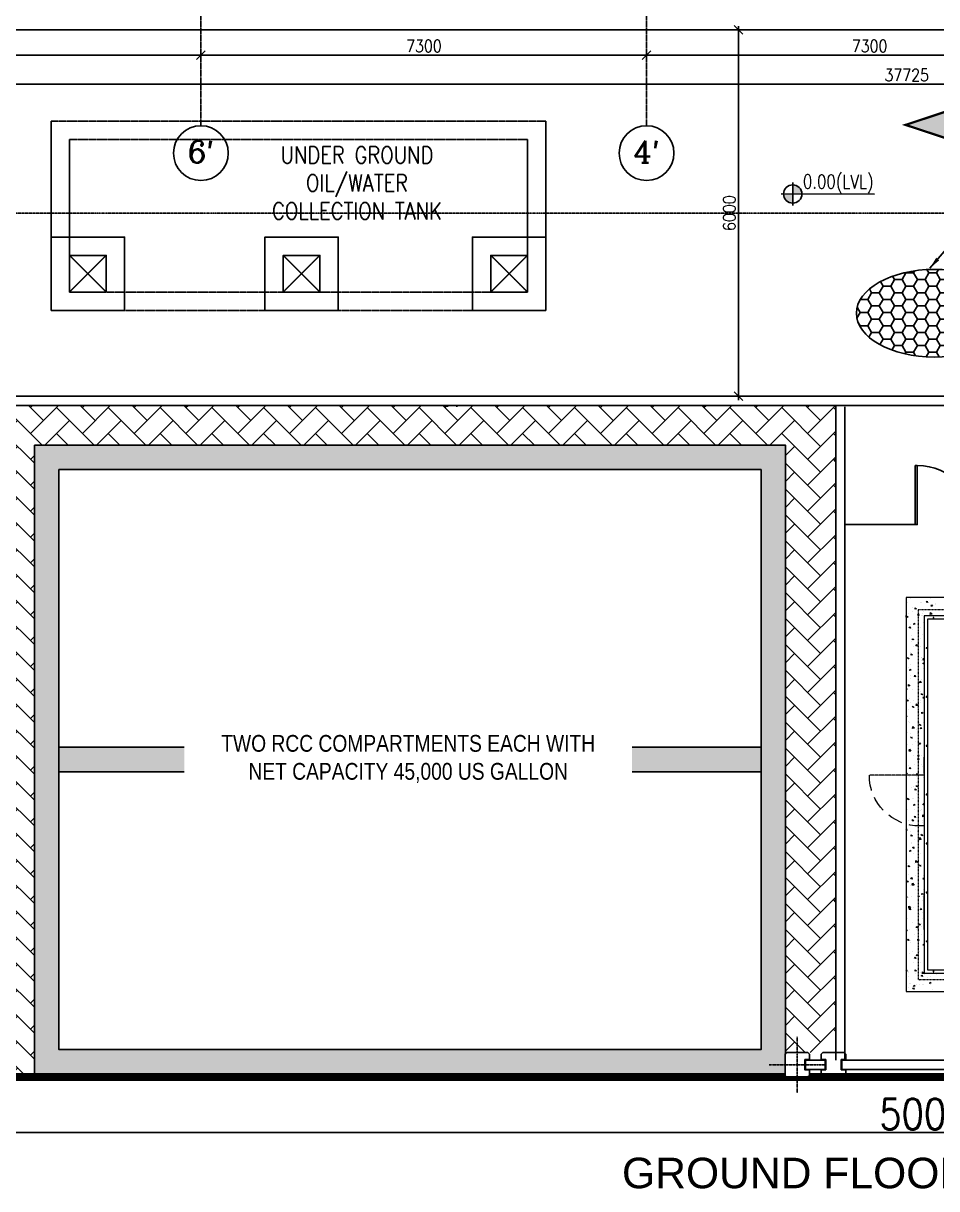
# Model space of a CAD drawing. Header units: metres. Extents: x 841183 to 1048542, y 259326 to 317714.
# Drawn here: x 930765 to 945726, y 260154 to 279243 of the extents above; entities that cross this region are included whole.
import ezdxf
from ezdxf.enums import TextEntityAlignment as Align

# ---------------------------------------------------------------- set-up
doc = ezdxf.new("R2010")
doc.units = ezdxf.units.M
doc.set_wipeout_variables(frame=1)
doc.header["$PDMODE"] = 34
for name, pattern in [('CENTER', [2, 1.25, -0.25, 0.25, -0.25]), ('HIDDEN', [0.375, 0.25, -0.125]), ('HIDDEN2', [0.1875, 0.125, -0.0625]), ('PDF_IMPORT', [1, 0.8, -0.2]), ('VILLA AXIS$0$CENTER', [2, 1.25, -0.25, 0.25, -0.25])]:
    doc.linetypes.add(name, pattern=pattern)
for name, color, linetype, transparency in [('A-AXIS DIMENSION', 252, 'Continuous', 0.6), ('A-AXIS MARKER', 253, 'Continuous', 0.6), ('A-AXIS TEXT', 252, 'Continuous', 0.6), ('A-DOOR', 252, 'Continuous', 0.6), ('A-REFLECT DOWN', 252, 'Continuous', 0.6), ('G-PAVEMENT', 252, 'Continuous', 0.6)]:
    doc.layers.add(name, color=color, linetype=linetype, transparency=transparency)
for name, color, linetype in [('A-AXIS LINE', 253, 'Continuous'), ('A-LEVEL', 252, 'Continuous'), ('A-RAILING', 252, 'Continuous'), ('A-TEXT', 252, 'Continuous'), ('A-WALL-1', 252, 'Continuous'), ('F-PLOT LIMITS - Zoom', 1, 'Continuous'), ('G-GRID', 252, 'CENTER'), ('G-LEADER', 252, 'Continuous'), ('G-LVL', 252, 'Continuous'), ('G-STAIR', 3, 'Continuous'), ('PAMCAD-PROJECTION', 7, 'Continuous'), ('PDF_Geometry', 7, 'Continuous'), ('PRE CAST WALL', 252, 'Continuous'), ('TAG', 7, 'Continuous'), ('TIP - DOOR2', 252, 'Continuous'), ('TIP - FENCE', 2, 'Continuous'), ('TIP - G - PAVEMENT', 9, 'Continuous'), ('wall', 4, 'Continuous'), ('XREF - OEL ZMCPRY1$0$A-WALL-1', 111, 'Continuous')]:
    doc.layers.add(name, color=color, linetype=linetype)
doc.styles.add('ARIAL', font='arial.ttf', dxfattribs={"height": 1})
doc.styles.add('ISOCP3', font='isocp3.shx')
doc.styles.add('romans', font='romans.shx', dxfattribs={"width": 0.85})
doc.styles.get("Standard").update_dxf_attribs({"font": 'ARIALN.TTF'})
doc.styles.add('VILLA AXIS$0$U SHAPE AXIS$0$AXES$0$COMP', font='complex')
doc.linetypes.add('FENCELINE2', pattern='A,0.25,-0.1,[132,ltypeshp.shx,S=0.1,R=0,X=-0.1,Y=0],-0.1,1', length=1.45)
doc.dimstyles.new('DIM-100', dxfattribs={"dimtxt": 200, "dimasz": 100, "dimexe": 50, "dimexo": 75, "dimgap": 50, "dimtad": 1, "dimdec": 0, "dimrnd": 5, "dimzin": 9, "dimdsep": 46, "dimtxsty": 'romans', "dimblk1": 'D-oblique', "dimblk2": 'D-oblique', "dimsah": 1, "dimcen": 100, "dimdle": 100, "dimclrd": 256, "dimclre": 256, "dimclrt": 131, "dimadec": 0, "dimazin": 0, "dimtfac": 1, "dimtdec": 0, "dimtofl": 0, "dimtmove": 2, "dimatfit": 3, "dimldrblk": 'OBLIQUE', "dimfxl": 100, "dimfxlon": 1, "dimtfillclr": 256, "dimtolj": 1, "dimtzin": 0, "dimarcsym": 0})
doc.dimstyles.new('LEADER-100', dxfattribs={"dimtxt": 225, "dimasz": 200, "dimexe": 100, "dimexo": 100, "dimgap": 50, "dimtad": 1, "dimdec": 0, "dimzin": 0, "dimdsep": 46, "dimtxsty": 'ISOCP3', "dimcen": 100, "dimdle": 100, "dimclrd": 256, "dimclre": 256, "dimclrt": 3, "dimadec": 0, "dimazin": 0, "dimtfac": 1, "dimtdec": 0, "dimtofl": 0, "dimtmove": 2, "dimatfit": 3, "dimfxl": 1, "dimtolj": 1, "dimtzin": 0, "dimarcsym": 0})

# ---------------------------------------------------------------- blocks, each defined once
blk = doc.blocks.new('A$C140F520F')
at = {"layer": 'TIP - DOOR2'}
for points in [[(-1670, 5007), (-1670, 4907), (1156, 4907, -0.015763), (1156, 5007)], [(-1670, -843), (-1670, -743), (1156, -743, 0.015763), (1156, -843)]]:
    blk.add_lwpolyline(points, format="xyb", close=True, dxfattribs=at)
for centre, start, end in [((-1670, 4907), 270, 0), ((-1670, -743), 0, 90)]:
    blk.add_arc(centre, 2825, start, end, dxfattribs=at)
blk = doc.blocks.new('arrow')
h = blk.add_hatch(color=252)
h.dxf.hatch_style = 1
h.paths.add_polyline_path([(0, 3066), (-359, 1983), (359, 1983)])
at = {"layer": 'A-AXIS DIMENSION', "color": 252, "const_width": 50}
blk.add_lwpolyline([(359, 1983), (0, 3066), (-359, 1983)], close=True, dxfattribs=at)
blk.add_lwpolyline([(0, 1983), (0, 0)], dxfattribs=at)
blk = doc.blocks.new('D-oblique')
for p, q in [((0, -1), (0, 1)), ((-1, 0), (0.647, 0)), ((-0.707, -0.707), (0.707, 0.707))]:
    blk.add_line(p, q)
blk = doc.blocks.new('*D285')
at = {"layer": 'A-AXIS DIMENSION', "lineweight": -2, "transparency": 16777216}
for p, q in [((-43400, -50508), (-43400, -50808)), ((6600, -50508), (6600, -50808)), ((-43150, -50608), (6350, -50608))]:
    blk.add_line(p, q, dxfattribs=at)
at = {"layer": 'Defpoints', "color": 0, "transparency": 16777216}
for p in [(-43400, -49750), (6600, -49750), (6600, -50608)]:
    blk.add_point(p, dxfattribs=at)
at = {"layer": 'A-AXIS DIMENSION', "lineweight": -2, "transparency": 16777216, "xscale": 250, "yscale": 250, "zscale": 250, "rotation": 180}
blk.add_blockref('D-oblique', (-43400, -50608), dxfattribs=at)
at = {"layer": 'A-AXIS DIMENSION', "lineweight": -2, "transparency": 16777216, "xscale": 250, "yscale": 250, "zscale": 250}
blk.add_blockref('D-oblique', (6600, -50608), dxfattribs=at)
at = {"layer": 'A-AXIS DIMENSION', "color": 252, "transparency": 16777216, "insert": (-18400, -50308), "char_height": 500, "attachment_point": 5, "style": 'romans'}
blk.add_mtext('\\A1;50000', dxfattribs=at)
blk = doc.blocks.new('_OBLIQUE')
at = {"color": 0, "linetype": 'ByBlock'}
blk.add_line((-0.5, -0.5), (0.5, 0.5), dxfattribs=at)
blk = doc.blocks.new('CAP-2')
at = {"layer": 'PDF_Geometry', "color": 252, "lineweight": 18}
for points in [[(4250, 1200), (4250, 7650), (1650, 7650), (1650, 1200)], [(1822, 7466), (1800, 7463), (1800, 7481)], [(2003, 7569), (1984, 7575), (1997, 7594)], [(2084, 7513), (2062, 7510), (2066, 7531)], [(1862, 7360), (1850, 7363), (1844, 7366), (1850, 7378), (1853, 7385)], [(1950, 7350), (1950, 1500), (3950, 1500), (3950, 7350)], [(3894, 1553), (3894, 7297), (2003, 7297), (2003, 1553)], [(2047, 7375), (2053, 7406), (2081, 7381)], [(1722, 7150), (1703, 7156), (1712, 7175)], [(1800, 7216), (1778, 7210), (1781, 7231)], [(1778, 6963), (1756, 6960), (1756, 6978)], [(1834, 6856), (1812, 6863), (1825, 6881)], [(1756, 6713), (1734, 6706), (1737, 6728)], [(1694, 6647), (1672, 6653), (1684, 6672)], [(1947, 6563), (1928, 6569), (1937, 6585)], [(1734, 6463), (1712, 6456), (1716, 6478)], [(1806, 6353), (1787, 6360), (1797, 6378)], [(1712, 6210), (1691, 6203), (1691, 6228)], [(1875, 6253), (1881, 6285), (1906, 6260)], [(1691, 5960), (1669, 5953), (1672, 5975)], [(1919, 6060), (1897, 6066), (1909, 6081)], [(1778, 5850), (1756, 5856), (1769, 5872)], [(1816, 5881), (1822, 5913), (1850, 5885)], [(1931, 5756), (1909, 5750), (1909, 5772)], [(1756, 5506), (1762, 5538), (1791, 5513)], [(1891, 5556), (1872, 5563), (1881, 5578)], [(1750, 5347), (1731, 5353), (1741, 5369)], [(1909, 5506), (1887, 5500), (1891, 5522)], [(1700, 5135), (1706, 5166), (1731, 5138)], [(1887, 5253), (1866, 5250), (1869, 5272)], [(1862, 5053), (1850, 5056), (1844, 5060), (1850, 5069), (1856, 5075)], [(1866, 5003), (1850, 5000), (1844, 4997), (1847, 5022), (1850, 5016)], [(1722, 4844), (1703, 4850), (1716, 4869)], [(1844, 4750), (1822, 4747), (1825, 4769)], [(1822, 4500), (1800, 4497), (1800, 4519)], [(1837, 4550), (1816, 4556), (1825, 4572)], [(1697, 4341), (1675, 4347), (1684, 4366)], [(1800, 4250), (1778, 4247), (1781, 4266)], [(1947, 4253), (1928, 4263), (1941, 4278)], [(1778, 3997), (1756, 3994), (1756, 4016)], [(1806, 4047), (1787, 4053), (1800, 4069)], [(1756, 3747), (1734, 3744), (1737, 3763)], [(1869, 3685), (1872, 3719), (1900, 3691)], [(1922, 3750), (1900, 3760), (1909, 3775)], [(1734, 3497), (1712, 3494), (1716, 3513)], [(1781, 3544), (1759, 3550), (1769, 3569)], [(1712, 3244), (1691, 3241), (1691, 3263)], [(1809, 3313), (1812, 3344), (1844, 3316)], [(1891, 3250), (1872, 3256), (1884, 3272)], [(1750, 3041), (1731, 3047), (1744, 3066)], [(1691, 2994), (1669, 2991), (1672, 3010)], [(1750, 2941), (1756, 2972), (1784, 2941)], [(1866, 2747), (1850, 2753), (1844, 2753), (1850, 2763), (1856, 2769)], [(1931, 2791), (1909, 2788), (1909, 2806)], [(1725, 2538), (1703, 2544), (1716, 2563)], [(1909, 2541), (1887, 2538), (1891, 2556)], [(1887, 2291), (1866, 2285), (1869, 2306)], [(1837, 2244), (1816, 2250), (1828, 2269)], [(1697, 2035), (1675, 2041), (1687, 2060)], [(1866, 2038), (1850, 2035), (1844, 2035), (1844, 2056), (1850, 2053)], [(1950, 1950), (1928, 1956), (1941, 1972)], [(1809, 1741), (1787, 1747), (1800, 1766)], [(1844, 1788), (1822, 1785), (1825, 1803)], [(1822, 1538), (1800, 1531), (1800, 1553)], [(1922, 1447), (1900, 1453), (1912, 1469)], [(1919, 1491), (1922, 1522), (1953, 1494)], [(2062, 1335), (2041, 1328), (2044, 1350)], [(1781, 1238), (1759, 1244), (1772, 1263)], [(1800, 1288), (1778, 1281), (1781, 1303)]]:
    blk.add_lwpolyline(points, close=True, dxfattribs=at)
for points in [[(1728, 7638), (1728, 7638)], [(1962, 7650), (1962, 7650)], [(2047, 7638), (2047, 7638)], [(1669, 7578), (1669, 7578)], [(1762, 7497), (1762, 7497)], [(1887, 7566), (1887, 7566)], [(1900, 7569), (1900, 7569)], [(1997, 7447), (1997, 7447)], [(2016, 7566), (2016, 7566)], [(2062, 7503), (2062, 7503)], [(2131, 7544), (2131, 7544)], [(2134, 7560), (2134, 7560)], [(1650, 7331), (1653, 7360), (1684, 7331), (1650, 7328)], [(1694, 7394), (1694, 7394)], [(1762, 7431), (1762, 7431)], [(1897, 7350), (1897, 7350)], [(1922, 7363), (1922, 7363)], [(1928, 7388), (1928, 7388)], [(1941, 7425), (1941, 7425)], [(2044, 7381), (2044, 7381)], [(2122, 7356), (2122, 7356)], [(1719, 7216), (1719, 7216)], [(1750, 7122), (1750, 7122)], [(1800, 7228), (1800, 7228)], [(1834, 7210), (1834, 7210)], [(1887, 7166), (1887, 7166)], [(1934, 7241), (1934, 7241)], [(1741, 7038), (1741, 7038)], [(1741, 6935), (1741, 6935)], [(1856, 7035), (1856, 7035)], [(1881, 6978), (1881, 6978)], [(1928, 7053), (1928, 7053)], [(1659, 6835), (1659, 6835)], [(1731, 6750), (1731, 6750)], [(1769, 6856), (1769, 6856)], [(1884, 6853), (1884, 6853)], [(1697, 6631), (1697, 6631)], [(1697, 6503), (1697, 6503)], [(1725, 6560), (1725, 6560)], [(1862, 6603), (1862, 6603)], [(1903, 6616), (1903, 6616)], [(1909, 6678), (1909, 6678)], [(1909, 6672), (1909, 6672)], [(1950, 6631), (1931, 6628), (1937, 6660), (1950, 6647)], [(1931, 6497), (1931, 6497)], [(1719, 6375), (1719, 6375)], [(1725, 6322), (1725, 6322)], [(1841, 6319), (1841, 6319)], [(1897, 6303), (1897, 6303)], [(1650, 6160), (1656, 6169), (1666, 6144), (1650, 6150)], [(1709, 6188), (1709, 6188)], [(1750, 6144), (1750, 6144)], [(1866, 6138), (1866, 6138)], [(1887, 6119), (1887, 6119)], [(1703, 6003), (1703, 6003)], [(1725, 5935), (1725, 5935)], [(1772, 5966), (1772, 5966)], [(1841, 6044), (1841, 6044)], [(1881, 5931), (1881, 5931)], [(1887, 5963), (1887, 5963)], [(1950, 6006), (1931, 6003), (1934, 6025), (1950, 6010)], [(1694, 5813), (1694, 5813)], [(1831, 5856), (1831, 5856)], [(1872, 5744), (1872, 5744)], [(1916, 5781), (1916, 5781)], [(1650, 5722), (1669, 5706), (1650, 5703)], [(1684, 5628), (1684, 5628)], [(1706, 5610), (1706, 5610)], [(1862, 5556), (1862, 5556)], [(1872, 5610), (1872, 5610)], [(1937, 5600), (1937, 5600)], [(1678, 5441), (1678, 5441)], [(1728, 5431), (1728, 5431)], [(1819, 5485), (1819, 5485)], [(1844, 5428), (1844, 5428)], [(1856, 5369), (1856, 5369)], [(1672, 5253), (1672, 5253)], [(1753, 5250), (1753, 5250)], [(1809, 5297), (1809, 5297)], [(1872, 5247), (1872, 5247)], [(1662, 5066), (1662, 5066)], [(1778, 5069), (1778, 5069)], [(1841, 4997), (1841, 4997)], [(1897, 5066), (1897, 5066)], [(1950, 4772), (1950, 5035)], [(1650, 4788), (1675, 4763), (1650, 4763)], [(1684, 4897), (1684, 4897)], [(1775, 4778), (1775, 4778)], [(1794, 4922), (1794, 4922)], [(1897, 4913), (1897, 4913)], [(1916, 4891), (1916, 4891)], [(1087, 4491), (1084, 4500), (1062, 4578), (1053, 4660), (1050, 4741)], [(1709, 4716), (1709, 4716)], [(1825, 4622), (1825, 4622)], [(1828, 4713), (1828, 4713)], [(1934, 4710), (1934, 4710)], [(1944, 4710), (1944, 4710)], [(1734, 4538), (1734, 4538)], [(1775, 4550), (1775, 4550)], [(1812, 4575), (1812, 4575)], [(1816, 4438), (1816, 4438)], [(1853, 4531), (1853, 4531)], [(1275, 4169), (1234, 4216), (1187, 4278), (1147, 4350), (1134, 4375)], [(1756, 4360), (1756, 4360)], [(1769, 4363), (1769, 4363)], [(1847, 4372), (1847, 4372)], [(1875, 4356), (1875, 4356)], [(1584, 3963), (1559, 3972), (1487, 4010), (1416, 4050), (1369, 4088)], [(1672, 4181), (1672, 4181)], [(1784, 4178), (1784, 4178)], [(1800, 4063), (1800, 4063)], [(1881, 4169), (1881, 4169)], [(1900, 4175), (1900, 4175)], [(1950, 4063), (1925, 4060), (1928, 4091), (1950, 4072)], [(1650, 3850), (1659, 3863), (1666, 3838), (1650, 3844)], [(1691, 4003), (1691, 4003)], [(1959, 3910), (1875, 3910), (1794, 3913), (1716, 3925), (1703, 3928)], [(1716, 3825), (1716, 3825)], [(1753, 3991), (1753, 3991)], [(1831, 3822), (1831, 3822)], [(1916, 3963), (1916, 3963)], [(1925, 3994), (1925, 3994)], [(1947, 3819), (1947, 3819)], [(1741, 3644), (1741, 3644)], [(1784, 3691), (1784, 3691)], [(1856, 3641), (1856, 3641)], [(1737, 3616), (1737, 3616)], [(1766, 3463), (1766, 3463)], [(1881, 3460), (1881, 3460)], [(1672, 3291), (1672, 3291)], [(1787, 3288), (1787, 3288)], [(1903, 3285), (1903, 3285)], [(1947, 3247), (1947, 3247)], [(1697, 3110), (1697, 3110)], [(1722, 3241), (1722, 3241)], [(1812, 3106), (1812, 3106)], [(1931, 3100), (1931, 3100)], [(1950, 3041), (1931, 3041), (1934, 3060), (1950, 3047)], [(1941, 3060), (1941, 3060)], [(1716, 3053), (1716, 3053)], [(1722, 2928), (1722, 2928)], [(1806, 2872), (1806, 2872)], [(1837, 2925), (1837, 2925)], [(1931, 2875), (1931, 2875)], [(1650, 2760), (1669, 2744), (1650, 2741)], [(1684, 2741), (1684, 2741)], [(1744, 2753), (1744, 2753)], [(1862, 2747), (1862, 2747)], [(1916, 2753), (1916, 2753)], [(1922, 2685), (1922, 2685)], [(1950, 2219), (1950, 2769)], [(1700, 2597), (1725, 2569), (1694, 2566), (1697, 2597)], [(1719, 2535), (1719, 2535)], [(1772, 2572), (1772, 2572)], [(1887, 2569), (1887, 2569)], [(1916, 2500), (1916, 2500)], [(1678, 2397), (1678, 2397)], [(1753, 2331), (1753, 2331)], [(1875, 2463), (1875, 2463)], [(1909, 2313), (1909, 2313)], [(1912, 2388), (1912, 2388)], [(1650, 2213), (1669, 2194), (1650, 2194)], [(1703, 2219), (1703, 2219)], [(1787, 2125), (1787, 2125)], [(1819, 2213), (1819, 2213)], [(1900, 2125), (1900, 2125)], [(1909, 2260), (1909, 2260)], [(1934, 2210), (1934, 2210)], [(1666, 1935), (1666, 1935)], [(1716, 2006), (1716, 2006)], [(1728, 2038), (1728, 2038)], [(1844, 2035), (1844, 2035)], [(1947, 2056), (1947, 2056)], [(1659, 1747), (1659, 1747)], [(1706, 1819), (1706, 1819)], [(1753, 1856), (1753, 1856)], [(1869, 1853), (1869, 1853)], [(1650, 1544), (1659, 1556), (1669, 1531), (1650, 1538)], [(1659, 1685), (1659, 1685)], [(1684, 1528), (1684, 1528)], [(1775, 1678), (1775, 1678)], [(1891, 1675), (1891, 1675)], [(1684, 1503), (1684, 1503)], [(1691, 1447), (1691, 1447)], [(1800, 1500), (1800, 1500)], [(1859, 1403), (1859, 1403)], [(1869, 1378), (1869, 1378)], [(1894, 1513), (1894, 1513)], [(1916, 1494), (1916, 1494)], [(2009, 1422), (2009, 1422)], [(2034, 1491), (2034, 1491)], [(2053, 1444), (2053, 1444)], [(2056, 1494), (2056, 1494)], [(2150, 1485), (2150, 1485)], [(1684, 1260), (1684, 1260)], [(1709, 1322), (1709, 1322)], [(1719, 1322), (1719, 1322)], [(1750, 1275), (1750, 1275)], [(1825, 1319), (1825, 1319)], [(1872, 1313), (1872, 1313)], [(1928, 1310), (1928, 1310)], [(1941, 1316), (1941, 1316)], [(2059, 1310), (2059, 1310)], [(2087, 1238), (2087, 1238)]]:
    blk.add_lwpolyline(points, dxfattribs=at)
at = {"layer": 'PDF_Geometry', "color": 252, "linetype": 'PDF_IMPORT', "lineweight": 18, "ltscale": 0.035}
blk.add_lwpolyline([(1850, 1397), (4050, 1397), (4050, 7450), (1850, 7450), (1850, 1397)], dxfattribs=at)
at = {"layer": 'PDF_Geometry', "color": 252, "linetype": 'PDF_IMPORT', "lineweight": 18, "ltscale": 0.133333}
blk.add_lwpolyline([(1950, 4741), (1050, 4741)], dxfattribs=at)
at = {"layer": 'PDF_Geometry', "color": 252, "lineweight": 18}
for points in [[(2100, 7325), (2097, 7325), (2094, 7322), (2094, 7319)], [(2094, 7319), (2094, 7316), (2097, 7313), (2100, 7313)], [(2106, 7319), (2106, 7322), (2103, 7325), (2100, 7325)], [(2100, 7313), (2103, 7313), (2106, 7316), (2106, 7319)], [(1984, 6831), (1981, 6831), (1978, 6828), (1978, 6825)], [(1978, 6825), (1978, 6822), (1981, 6819), (1984, 6819)], [(1991, 6825), (1991, 6828), (1987, 6831), (1984, 6831)], [(1984, 6819), (1987, 6819), (1991, 6822), (1991, 6825)], [(1984, 6031), (1981, 6031), (1978, 6028), (1978, 6022)], [(1978, 6022), (1978, 6019), (1981, 6016), (1984, 6016)], [(1991, 6022), (1991, 6028), (1987, 6031), (1984, 6031)], [(1984, 6016), (1987, 6016), (1991, 6019), (1991, 6022)], [(1984, 5228), (1981, 5228), (1978, 5225), (1978, 5222)], [(1978, 5222), (1978, 5219), (1981, 5216), (1984, 5216)], [(1991, 5222), (1991, 5225), (1987, 5228), (1984, 5228)], [(1984, 5216), (1987, 5216), (1991, 5219), (1991, 5222)], [(1984, 4431), (1981, 4431), (1978, 4428), (1978, 4422)], [(1978, 4422), (1978, 4419), (1981, 4416), (1984, 4416)], [(1991, 4422), (1991, 4428), (1987, 4431), (1984, 4431)], [(1984, 4416), (1987, 4416), (1991, 4419), (1991, 4422)], [(1984, 3628), (1981, 3628), (1978, 3625), (1978, 3622)], [(1991, 3622), (1991, 3625), (1987, 3628), (1984, 3628)], [(1978, 3622), (1978, 3619), (1981, 3616), (1984, 3616)], [(1984, 3616), (1987, 3616), (1991, 3619), (1991, 3622)], [(1984, 2831), (1981, 2831), (1978, 2828), (1978, 2822)], [(1978, 2822), (1978, 2819), (1981, 2816), (1984, 2816)], [(1991, 2822), (1991, 2828), (1987, 2831), (1984, 2831)], [(1984, 2816), (1987, 2816), (1991, 2819), (1991, 2822)], [(1984, 2028), (1981, 2028), (1978, 2025), (1978, 2022)], [(1978, 2022), (1978, 2019), (1981, 2016), (1984, 2016)], [(1991, 2022), (1991, 2025), (1987, 2028), (1984, 2028)], [(1984, 2016), (1987, 2016), (1991, 2019), (1991, 2022)], [(2100, 1535), (2097, 1535), (2094, 1531), (2094, 1528)], [(2094, 1528), (2094, 1522), (2097, 1519), (2100, 1519)], [(2106, 1528), (2106, 1531), (2103, 1535), (2100, 1535)], [(2100, 1519), (2103, 1519), (2106, 1522), (2106, 1528)]]:
    blk.add_open_spline(points, degree=3, dxfattribs=at)
blk = doc.blocks.new('A$C204f75e8')
at = {"layer": 'TAG', "color": 252, "linetype": 'HIDDEN', "ltscale": 5, "elevation": 0}
for points in [[(4999, -5762), (4999, -2662), (13099, -2662), (13099, -5762)], [(5299, -5462), (5299, -2962), (12799, -2962), (12799, -5462)]]:
    blk.add_lwpolyline(points, close=True, dxfattribs=at)
at = {"layer": 'TAG', "color": 252, "elevation": 0}
for points in [[(6199, -5762), (6199, -4562), (4999, -4562), (4999, -5762)], [(9699, -5762), (9699, -4562), (8499, -4562), (8499, -5762)], [(11899, -5762), (11899, -4562), (13099, -4562), (13099, -5762)], [(5899, -5462), (5899, -4862), (5299, -4862), (5299, -5462)], [(9399, -5462), (9399, -4862), (8799, -4862), (8799, -5462)], [(12199, -5462), (12199, -4862), (12799, -4862), (12799, -5462)]]:
    blk.add_lwpolyline(points, close=True, dxfattribs=at)
at = {"layer": 'wall', "color": 252, "linetype": 'HIDDEN', "ltscale": 5, "elevation": 0}
for points in [[(5299, -5462), (5899, -4862)], [(5299, -4862), (5899, -5462)], [(8799, -5462), (9399, -4862)], [(8799, -4862), (9399, -5462)], [(12799, -5462), (12199, -4862)], [(12799, -4862), (12199, -5462)]]:
    blk.add_lwpolyline(points, dxfattribs=at)
blk = doc.blocks.new('COLUMN-C1')
at = {"layer": 'A-WALL-1', "color": 252}
for p, q in [((923039, 204444, -68), (923064, 204469, -68)), ((923039, 204444, -68), (923039, 204094, -68)), ((923064, 204469, -68), (923154, 204469, -68)), ((923154, 204469, -68), (923154, 204394, -68)), ((923324, 204394, -68), (923324, 204469, -68)), ((923324, 204469, -68), (923414, 204469, -68)), ((923414, 204469, -68), (923439, 204444, -68)), ((923439, 204444, -68), (923439, 204094, -68)), ((923154, 204394, -68), (923324, 204394, -68)), ((923064, 204069, -68), (923039, 204094, -68)), ((923039, 204094, -68), (923064, 204069, -68)), ((923154, 204069, -68), (923064, 204069, -68)), ((923154, 204069, -68), (923154, 204144, -68)), ((923154, 204144, -68), (923324, 204144, -68)), ((923324, 204144, -68), (923324, 204069, -68)), ((923414, 204069, -68), (923324, 204069, -68)), ((923439, 204094, -68), (923414, 204069, -68))]:
    blk.add_line(p, q, dxfattribs=at)
blk = doc.blocks.new('A$C56b1935b')
at = {"layer": 'TIP - G - PAVEMENT'}
h = blk.add_hatch(color=252, dxfattribs=at)
h.dxf.hatch_style = 1
h.paths.add_polyline_path([(17719, -49715), (17719, -49725), (17654, -49725), (17654, -49800), (17644, -49800), (17644, -49715)])
h.paths.add_polyline_path([(17654, -49800), (17654, -49875), (17719, -49875), (17719, -49885), (17644, -49885), (17644, -49800)])
at = {"layer": 'A-WALL-1', "color": 252, "elevation": 26}
blk.add_lwpolyline([(17719, -49725), (17654, -49725), (17654, -49875), (17719, -49875)], dxfattribs=at)
at = {"layer": 'PRE CAST WALL', "color": 252}
blk.add_line((17978, -49725, 26), (17978, -49875, 26), dxfattribs=at)
at = {"layer": 'PRE CAST WALL', "color": 252, "elevation": 26}
blk.add_lwpolyline([(18248, -49725), (21978, -49725), (21978, -49875), (18248, -49875)], close=True, dxfattribs=at)
at = {"layer": 'PRE CAST WALL', "color": 252, "xscale": -1, "rotation": 90}
blk.add_blockref('COLUMN-C1', (222382, 873439, 136), dxfattribs=at)
at = {"color": 252}
blk.add_wipeout([(17694, -50000), (17719, -49975), (17719, -49885), (17644, -49885), (17644, -49715), (17719, -49715), (17719, -49625), (17694, -49600), (17344, -49600), (17319, -49625), (17319, -49715), (17319, -49715), (17319, -49885), (17319, -49885), (17319, -49975), (17344, -50000)], dxfattribs=at).translate(0, 0, 26).dxf.layer = 'A-WALL-1'
at = {"layer": 'A-WALL-1', "color": 252, "elevation": 26}
blk.add_lwpolyline([(17694, -49600), (17719, -49625), (17719, -49715), (17644, -49715), (17644, -49885), (17719, -49885), (17719, -49975), (17694, -50000), (17344, -50000), (17319, -49975), (17319, -49625), (17344, -49600)], close=True, dxfattribs=at)
at = {"layer": 'G-GRID', "color": 252}
for p, q in [((17519, -49340, 26), (17519, -50260, 26)), ((17059, -49800, 26), (17979, -49800, 26))]:
    blk.add_line(p, q, dxfattribs=at)
at = {"layer": 'PRE CAST WALL', "color": 252}
for p, q in [((17645, -49725, 26), (17978, -49725, 26)), ((17645, -49875, 26), (17645, -49725, 26)), ((17978, -49875, 26), (17645, -49875, 26))]:
    blk.add_line(p, q, dxfattribs=at)
blk = doc.blocks.new('*D283')
at = {"layer": 'A-AXIS DIMENSION', "lineweight": -2, "transparency": 16777216}
for p, q in [((-21537, -32550), (-21668, -32550)), ((-21618, -32650), (-21618, -38450)), ((-21537, -38550), (-21668, -38550))]:
    blk.add_line(p, q, dxfattribs=at)
at = {"layer": 'Defpoints', "color": 0, "transparency": 16777216}
for p in [(-21462, -32550, 0), (-21618, -38550), (-21462, -38550, 0)]:
    blk.add_point(p, dxfattribs=at)
at = {"layer": 'A-AXIS DIMENSION', "lineweight": -2, "transparency": 16777216, "xscale": 100, "yscale": 100, "zscale": 100}
for p, rotation in [((-21618, -32550), 90), ((-21618, -38550), 270)]:
    blk.add_blockref('D-oblique', p, dxfattribs=dict(at, rotation=rotation))
at = {"layer": 'A-AXIS DIMENSION', "transparency": 16777216, "insert": (-21768, -35550), "char_height": 200, "attachment_point": 5, "rotation": 90, "style": 'romans'}
blk.add_mtext('\\A1;6000', dxfattribs=at)
blk = doc.blocks.new('LVL')
at = {"layer": 'A-LEVEL'}
h = blk.add_hatch(color=252, dxfattribs=at)
h.paths.add_polyline_path([(0, 150), (0, 0), (150, 0, 0.414214)])
h.paths.add_polyline_path([(0, 0), (-150, 0, 0.414214), (0, -150)])
for p, q in [((-190, 0), (1339, 0)), ((0, -190), (0, 190))]:
    blk.add_line(p, q, dxfattribs=at)
blk.add_circle((0, 0), 150, dxfattribs=at)
at = {"layer": 'A-LEVEL', "color": 3, "style": 'romans', "width": 0.8}
for tag, p in [('FINISH', (200, 92)), ('CONCRETE', (208, -299))]:
    blk.add_attdef(tag, p, '', height=225, dxfattribs=at)
blk = doc.blocks.new('VILLA AXIS$0$U SHAPE AXIS$0$AXES$0$AXIS-MARK')
at = {"layer": 'A-AXIS MARKER'}
blk.add_circle((0, 0.5), 0.5, dxfattribs=at)
at = {"layer": 'A-AXIS TEXT', "color": 8, "style": 'VILLA AXIS$0$U SHAPE AXIS$0$AXES$0$COMP'}
blk.add_attdef('1', text='', height=0.4, dxfattribs=at).set_placement((0, 0.5), align=Align.MIDDLE)
blk = doc.blocks.new('*D491')
at = {"layer": 'A-AXIS DIMENSION', "lineweight": -2, "transparency": 16777216}
for p, q in [((-37926, -33814), (-37926, -33664)), ((-300, -33714), (-37826, -33714)), ((-200, -33813), (-200, -33664))]:
    blk.add_line(p, q, dxfattribs=at)
at = {"layer": 'Defpoints', "color": 0, "transparency": 16777216}
for p in [(-37926, -33714), (-200, -34161, 53), (-37926, -34261, 10)]:
    blk.add_point(p, dxfattribs=at)
at = {"layer": 'A-AXIS DIMENSION', "lineweight": -2, "transparency": 16777216, "xscale": 100, "yscale": 100, "zscale": 100, "rotation": 180}
blk.add_blockref('D-oblique', (-37926, -33714), dxfattribs=at)
at = {"layer": 'A-AXIS DIMENSION', "lineweight": -2, "transparency": 16777216, "xscale": 100, "yscale": 100, "zscale": 100}
blk.add_blockref('D-oblique', (-200, -33714), dxfattribs=at)
at = {"layer": 'A-AXIS DIMENSION', "color": 252, "transparency": 16777216, "insert": (-19063, -33564), "char_height": 200, "attachment_point": 5, "style": 'romans'}
blk.add_mtext('\\A1;37725', dxfattribs=at)
blk = doc.blocks.new('*D492')
at = {"layer": 'A-AXIS DIMENSION', "lineweight": -2, "transparency": 16777216}
for p, q in [((-37926, -33338), (-37926, -33189)), ((-30626, -33338), (-30626, -33189)), ((-30726, -33239), (-37826, -33239))]:
    blk.add_line(p, q, dxfattribs=at)
at = {"layer": 'Defpoints', "color": 0, "transparency": 16777216}
for p in [(-37926, -33239), (-30626, -33670, -53), (-37926, -33991, -53)]:
    blk.add_point(p, dxfattribs=at)
at = {"layer": 'A-AXIS DIMENSION', "lineweight": -2, "transparency": 16777216, "xscale": 100, "yscale": 100, "zscale": 100, "rotation": 180}
blk.add_blockref('D-oblique', (-37926, -33239), dxfattribs=at)
at = {"layer": 'A-AXIS DIMENSION', "lineweight": -2, "transparency": 16777216, "xscale": 100, "yscale": 100, "zscale": 100}
blk.add_blockref('D-oblique', (-30626, -33239), dxfattribs=at)
at = {"layer": 'A-AXIS DIMENSION', "color": 252, "transparency": 16777216, "insert": (-34272, -33089), "char_height": 200, "attachment_point": 5, "style": 'romans'}
blk.add_mtext('\\A1;7300', dxfattribs=at)
blk = doc.blocks.new('*D493')
at = {"layer": 'A-AXIS DIMENSION', "lineweight": -2, "transparency": 16777216}
for p, q in [((-30626, -33338), (-30626, -33189)), ((-23326, -33338), (-23326, -33189)), ((-23426, -33239), (-30526, -33239))]:
    blk.add_line(p, q, dxfattribs=at)
at = {"layer": 'Defpoints', "color": 0, "transparency": 16777216}
for p in [(-30626, -33239), (-23326, -33670, -53), (-30626, -33991, -53)]:
    blk.add_point(p, dxfattribs=at)
at = {"layer": 'A-AXIS DIMENSION', "lineweight": -2, "transparency": 16777216, "xscale": 100, "yscale": 100, "zscale": 100, "rotation": 180}
blk.add_blockref('D-oblique', (-30626, -33239), dxfattribs=at)
at = {"layer": 'A-AXIS DIMENSION', "lineweight": -2, "transparency": 16777216, "xscale": 100, "yscale": 100, "zscale": 100}
blk.add_blockref('D-oblique', (-23326, -33239), dxfattribs=at)
at = {"layer": 'A-AXIS DIMENSION', "color": 252, "transparency": 16777216, "insert": (-26972, -33089), "char_height": 200, "attachment_point": 5, "style": 'romans'}
blk.add_mtext('\\A1;7300', dxfattribs=at)
blk = doc.blocks.new('*D494')
at = {"layer": 'A-AXIS DIMENSION', "lineweight": -2, "transparency": 16777216}
for p, q in [((-23326, -33338), (-23326, -33189)), ((-16026, -33338), (-16026, -33189)), ((-16126, -33239), (-23226, -33239))]:
    blk.add_line(p, q, dxfattribs=at)
at = {"layer": 'Defpoints', "color": 0, "transparency": 16777216}
for p in [(-23326, -33239), (-16026, -33670, -53), (-23326, -33991, -53)]:
    blk.add_point(p, dxfattribs=at)
at = {"layer": 'A-AXIS DIMENSION', "lineweight": -2, "transparency": 16777216, "xscale": 100, "yscale": 100, "zscale": 100, "rotation": 180}
blk.add_blockref('D-oblique', (-23326, -33239), dxfattribs=at)
at = {"layer": 'A-AXIS DIMENSION', "lineweight": -2, "transparency": 16777216, "xscale": 100, "yscale": 100, "zscale": 100}
blk.add_blockref('D-oblique', (-16026, -33239), dxfattribs=at)
at = {"layer": 'A-AXIS DIMENSION', "color": 252, "transparency": 16777216, "insert": (-19672, -33089), "char_height": 200, "attachment_point": 5, "style": 'romans'}
blk.add_mtext('\\A1;7300', dxfattribs=at)
blk = doc.blocks.new('A$C10b3fa2f')
at = {"layer": 'PAMCAD-PROJECTION'}
h = blk.add_hatch(color=252, dxfattribs=at)
h.dxf.hatch_style = 1
h.paths.add_polyline_path([(-33150, -49650), (-20850, -49650), (-20850, -39350), (-33150, -39350)])
h.paths.add_polyline_path([(-32750, -39750), (-21250, -39750), (-21250, -49250), (-32750, -49250)], flags=16)
h = blk.add_hatch(color=252, dxfattribs=at)
h.dxf.hatch_style = 1
h.paths.add_polyline_path([(-32750, -44300), (-32750, -44700), (-21250, -44700), (-21250, -44300)])
h.paths.add_polyline_path([(-29416.9, -44023.3), (-26014.8, -44023.3), (-26014.8, -43610.8), (-29416.9, -43610.8)], flags=9)
at = {"layer": 'A-REFLECT DOWN', "color": 252}
for p, q in [((-26384.1, -38720.3, 74), (-26384.1, -38700.3, 74)), ((-26384.1, -38720.3, 74), (-26384.1, -38700.3, 74)), ((-26234.1, -38720.3, 74), (-26234.1, -38700.3, 74)), ((-26234.1, -38720.3, 74), (-26234.1, -38700.3, 74)), ((-20025, -49425, 74), (-20025, -38700.3, 74)), ((-19875, -49425, 74), (-19875, -38720.3, 74))]:
    blk.add_line(p, q, dxfattribs=at)
at = {"layer": 'A-REFLECT DOWN', "color": 252, "linetype": 'CENTER', "ltscale": 10, "elevation": 74}
blk.add_lwpolyline([(-43025, -35550.3), (-6450, -35550.3, 0.1989123), (373.6, -32723.9, 0.1989119), (3200, -25900.3), (3200, 275)], format="xyb", dxfattribs=at)
at = {"layer": 'A-REFLECT DOWN', "color": 252, "elevation": 74}
for points in [[(6200, 99.7), (6200, -25900.3, -0.414213), (-6450, -38550.3), (-43075, -38550.3)], [(6310.9, -26900, -0.3914964), (-6450, -38700.3), (-36104.6, -38700.3)]]:
    blk.add_lwpolyline(points, format="xyb", dxfattribs=at)
at = {"layer": 'F-PLOT LIMITS - Zoom', "color": 252, "linetype": 'HIDDEN2', "ltscale": 2500, "elevation": 74}
blk.add_lwpolyline([(-43400, 300, 100, 75, 0), (6600, 300, 128.5, 128.5, 0), (6600.1, -49700, 128.5, 128.5, 0), (-43400, -49700, 128.5, 128.5, 0)], format="xyseb", close=True, dxfattribs=at)
at = {"layer": 'TAG', "color": 252, "linetype": 'HIDDEN', "ltscale": 5, "elevation": 6}
for points in [[(-32876.2, -37143), (-32876.2, -34043), (-24776.2, -34043), (-24776.2, -37143)], [(-32576.2, -36843), (-32576.2, -34343), (-25076.2, -34343), (-25076.2, -36843)]]:
    blk.add_lwpolyline(points, close=True, dxfattribs=at)
at = {"layer": 'TAG', "color": 252, "elevation": 6}
for points in [[(-31676.2, -37143), (-31676.2, -35943), (-32876.2, -35943), (-32876.2, -37143)], [(-28176.2, -37143), (-28176.2, -35943), (-29376.2, -35943), (-29376.2, -37143)], [(-25976.2, -37143), (-25976.2, -35943), (-24776.2, -35943), (-24776.2, -37143)], [(-31976.2, -36843), (-31976.2, -36243), (-32576.2, -36243), (-32576.2, -36843)], [(-28476.2, -36843), (-28476.2, -36243), (-29076.2, -36243), (-29076.2, -36843)], [(-25676.2, -36843), (-25676.2, -36243), (-25076.2, -36243), (-25076.2, -36843)]]:
    blk.add_lwpolyline(points, close=True, dxfattribs=at)
at = {"layer": 'TIP - FENCE', "color": 252, "linetype": 'FENCELINE2', "ltscale": 500, "elevation": 74}
for points in [[(-19875, -40650), (-19875, -49425)], [(-19875, -40650.5), (-18690, -40650.5)]]:
    blk.add_lwpolyline(points, dxfattribs=at)
at = {"layer": 'wall', "color": 252, "linetype": 'HIDDEN', "ltscale": 5, "elevation": 6}
for points in [[(-32576.2, -36843), (-31976.2, -36243)], [(-32576.2, -36243), (-31976.2, -36843)], [(-29076.2, -36843), (-28476.2, -36243)], [(-29076.2, -36243), (-28476.2, -36843)], [(-25076.2, -36843), (-25676.2, -36243)], [(-25076.2, -36243), (-25676.2, -36843)]]:
    blk.add_lwpolyline(points, dxfattribs=at)
at = {"layer": 'XREF - OEL ZMCPRY1$0$A-WALL-1', "color": 252, "elevation": 74}
for points in [[(-33150, -39350), (-20850, -39350), (-20850, -49650), (-33150, -49650)], [(-32750, -39750), (-21250, -39750), (-21250, -49250), (-32750, -49250)]]:
    blk.add_lwpolyline(points, close=True, dxfattribs=at)
for points in [[(-32750, -44300), (-21250, -44300)], [(-32750, -44700), (-21250, -44700)]]:
    blk.add_lwpolyline(points, dxfattribs=at)
at = {"color": 252}
blk.add_blockref('CAP-2', (-20525, -49498.8, 74), dxfattribs=at)
at = {"layer": 'A-AXIS DIMENSION', "color": 252, "xscale": 0.7500000000000001, "yscale": 0.7500000000000001, "zscale": 0.7500000000000001, "rotation": 89.99988472380035}
blk.add_blockref('arrow', (-16582.3, -34104.9, 28.5), dxfattribs=at)
at = {"layer": 'A-RAILING', "color": 252}
blk.add_blockref('A$C204f75e8', (-37875.6, -31381.5, 6), dxfattribs=at)
at = {"layer": 'G-STAIR', "color": 252, "xscale": -0.341825497873492, "yscale": 0.341825497873492, "zscale": 0.341825497873492, "rotation": 270}
blk.add_blockref('A$C140F520F', (-18435.9, -40079.9, 74), dxfattribs=at)
at = {"layer": 'A-TEXT', "color": 252, "insert": (-27867.9, -35056.5, 6), "char_height": 275, "width": 4930.866, "attachment_point": 5, "rotation": 359.99988, "style": 'romans'}
blk.add_mtext('UNDER GROUND\\POIL/WATER\\PCOLLECTION TANK ', dxfattribs=at)
at = {"layer": 'A-AXIS DIMENSION', "color": 252}
dim = blk.add_linear_dim(base=(6600, -50607.8, 74), p1=(-43400, -49750, 74), p2=(6600, -49750, 74), dimstyle='DIM-100', override={"dimtxt": 500, "dimasz": 250, "dimexe": 200, "dimexo": 200, "dimrnd": 100, "dimdle": 200, "dimclrt": 252}, dxfattribs=at)
dim.commit()
dim.dimension.update_dxf_attribs({"geometry": '*D285', "text_midpoint": (-18400, -50307.8, 74)})
at = {"layer": 'A-TEXT', "color": 252, "insert": (-27029.8, -44097.6, 6), "char_height": 275, "width": 7062.393, "attachment_point": 2, "style": 'romans', "bg_fill": 3, "box_fill_scale": 1.5, "bg_fill_color": 256, "bg_fill_transparency": 0}
blk.add_mtext('{\\W0.9;TWO RCC COMPARTMENTS EACH WITH  \\PNET CAPACITY 45,000 US GALLON}', dxfattribs=at)
at = {"layer": 'A-REFLECT DOWN'}
h = blk.add_hatch(dxfattribs=at)
h.set_pattern_fill('AR-HBONE', color=252, scale=75, style=0)
h.set_pattern_definition([(45, (-915514.3, -204772.13), (0, 424.26407), [900, -300]), (135, (-915302.16, -204560), (3e-14, 424.26407), [900, -300])])
edge = h.paths.add_edge_path()
edge.add_line((-20025, -38700.3), (-35856.9, -38700.3))
edge.add_arc((-35849.9, -39450.3), 750.1, 90.53262, 179.99758)
edge.add_line((-36600, -39450.3), (-36600, -39900))
edge.add_line((-36600, -39900), (-36575, -39900))
edge.add_line((-36575, -39900), (-34625, -39900))
edge.add_line((-34625, -39900), (-34600, -39925))
edge.add_line((-34600, -39925), (-34612.5, -49687.5))
edge.add_line((-34612.5, -49687.5), (-33150, -49650))
edge.add_line((-33150, -49650), (-33150, -39350))
edge.add_line((-33150, -39350), (-20850, -39350))
edge.add_line((-20850, -39350), (-20850, -49299.6))
edge.add_line((-20850, -49299.6), (-20025, -49300))
edge.add_line((-20025, -49300), (-20025, -38700.3))
at = {"layer": 'A-AXIS DIMENSION', "color": 252}
blk.add_blockref('A$C56b1935b', (-38175.6, 300, 6), dxfattribs=at)
at = {"layer": 'G-PAVEMENT'}
h = blk.add_hatch(dxfattribs=at)
h.set_pattern_fill('HONEY', color=256, scale=1000, style=0)
h.set_pattern_definition([(0, (127909.64, 122625.49), (187.5, 108.253175), [125, -250]), (120, (127909.64, 122625.49), (-187.5, 108.253175), [125, -250]), (60, (127909.64, 122625.49), (4e-14, 216.50635), [-250, 125])])
edge = h.paths.add_edge_path()
edge.add_ellipse((-18412.8, -37189.9), major_axis=(-1276, 0), ratio=0.5625002, start_angle=0, end_angle=360)
at = {"layer": 'A-DOOR'}
blk.add_ellipse((-18412.8, -37189.9, 88.3), major_axis=(-1276, 0, 0), ratio=0.5625002, dxfattribs=at)
at = {"layer": 'A-REFLECT DOWN', "color": 252, "elevation": 73.9}
blk.add_lwpolyline([(200, -22130.8), (200, -25900.3, -0.414213), (-6450, -32550.3), (-43050, -32550.3)], format="xyb", dxfattribs=at)
at = {"layer": 'G-LVL'}
ref = blk.add_blockref('LVL', (-20730.4, -35236.8, 74), dxfattribs=dict(at, rotation=359.8667183027063))
ref.add_attrib('FINISH', '0.00(LVL)', (-20564.9, -35144.9, 74), dxfattribs={"layer": '0', "height": 225, "rotation": 359.86672, "style": 'romans', "width": 0.8})
at = {"layer": 'A-TEXT', "insert": (-27029.8, -44097.6, 6), "char_height": 275, "width": 7062.393, "attachment_point": 2, "bg_fill": 3, "box_fill_scale": 1.5, "bg_fill_color": 256, "bg_fill_transparency": 0}
blk.add_mtext('{\\C7;TWO RCC COMPARTMENTS EACH WITH  \\PNET CAPACITY 45,000 US GALLON\\H1.02217x; }', dxfattribs=at)
at = {"layer": 'A-AXIS DIMENSION'}
dim = blk.add_linear_dim(base=(-21618.2, -38550.3, 74), p1=(-21462.3, -32550.3, 74), p2=(-21462.3, -38550.3, 74), angle=90, dimstyle='DIM-100', override={"dimclrt": 256}, dxfattribs=at)
dim.commit()
dim.dimension.update_dxf_attribs({"geometry": '*D283', "text_midpoint": (-21768.2, -35550.3, 74)})
at = {"layer": 'G-LEADER'}
blk.add_leader([(-18485, -36454, 107.4), (-18147.2, -36056.4, 107.4), (-15368.4, -36056.4, 107.4)], dimstyle='LEADER-100', dxfattribs=at)
blk = doc.blocks.new('A$Cef9c9996')
at = {"layer": 'A-AXIS LINE', "linetype": 'VILLA AXIS$0$CENTER', "ltscale": 4}
for p, q in [((-30625.61537, -22363.43469, 0.00007), (-30625.61537, -34394.0789, 0.00007)), ((-23325.61537, -22363.43469, 0.00007), (-23325.61537, -34394.0789, 0.00007))]:
    blk.add_line(p, q, dxfattribs=at)
at = {"layer": 'A-REFLECT DOWN', "elevation": 47.92292}
blk.add_lwpolyline([(-0.03327, -22405.84578), (-0.05266, -26175.33856, -0.4142129731), (-6650.05266, -32825.32518), (-43250.04115, -32825.32518)], format="xyb", dxfattribs=at)
at = {"layer": 'A-AXIS TEXT'}
ref = blk.add_blockref('VILLA AXIS$0$U SHAPE AXIS$0$AXES$0$AXIS-MARK', (-30625.61537, -35291.15103, 0.00007), dxfattribs=dict(at, xscale=897.0721255241026, yscale=897.0721255241026, zscale=897.0721255241026))
ref.add_attrib('1', "6'", dxfattribs={"height": 360, "style": 'VILLA AXIS$0$U SHAPE AXIS$0$AXES$0$COMP'}).set_placement((-30625.61537, -34820.55274, 0.00007), align=Align.MIDDLE)
ref = blk.add_blockref('VILLA AXIS$0$U SHAPE AXIS$0$AXES$0$AXIS-MARK', (-23325.61537, -35291.15103, 0.00007), dxfattribs=dict(at, xscale=897.0721255241026, yscale=897.0721255241026, zscale=897.0721255241026))
ref.add_attrib('1', "4'", dxfattribs={"height": 360, "style": 'VILLA AXIS$0$U SHAPE AXIS$0$AXES$0$COMP'}).set_placement((-23325.61537, -34820.55274, 0.00007), align=Align.MIDDLE)
at = {"layer": 'A-AXIS DIMENSION'}
for base, p1, p2, picture, middle in [((-37925.61537, -33238.65888, 53.36061), (-30625.61537, -33669.50186, 0.00007), (-37925.61537, -33990.51106, 0.00007), '*D492', (-34272.28069, -33088.65888, 53.36061)), ((-30625.61537, -33238.65888, 53.36061), (-23325.61537, -33669.50186, 0.00007), (-30625.61537, -33990.51106, 0.00007), '*D493', (-26972.28069, -33088.65888, 53.36061)), ((-23325.61537, -33238.65888, 53.36061), (-16025.61537, -33669.50186, 0.00007), (-23325.61537, -33990.51106, 0.00007), '*D494', (-19672.28069, -33088.65888, 53.36061))]:
    dim = blk.add_linear_dim(base=base, p1=p1, p2=p2, dimstyle='DIM-100', override={"dimclrt": 252}, dxfattribs=at)
    dim.commit()
    dim.dimension.update_dxf_attribs({"geometry": picture, "text_midpoint": middle, "dimtype": 160})
dim = blk.add_linear_dim(base=(-37925.61537, -33713.88725, -10.47272), p1=(-200.03281, -34161.00968, 42.04148), p2=(-37925.61537, -34261.42036, 0.00007), dimstyle='DIM-100', override={"dimclrt": 252, "dimfxl": 100, "dimfxlon": 1}, dxfattribs=at)
dim.commit()
dim.dimension.update_dxf_attribs({"geometry": '*D491', "text_midpoint": (-19062.82409, -33563.88725, -10.47272)})

msp = doc.modelspace()

# ---------------------------------------------------------------- block references
at = {"layer": 'PAMCAD-PROJECTION', "color": 6}
msp.add_blockref('A$Cef9c9996', (964298.7, 311958.9, -97.8), dxfattribs=at)

# ---------------------------------------------------------------- next in the draw order: block references
at = {"color": 2}
msp.add_blockref('A$C10b3fa2f', (964098.7, 311683.9, -103.7), dxfattribs=at)

# ---------------------------------------------------------------- next in the draw order: texts
at = {"layer": 'A-TEXT', "color": 7, "style": 'ARIAL', "oblique": 360}
msp.add_text('GROUND FLOOR  HVAC SYSTEM', height=500, rotation=359.99988, dxfattribs=at).set_placement((940571, 260161.4, -29.9))

doc.saveas('drawing.dxf')
